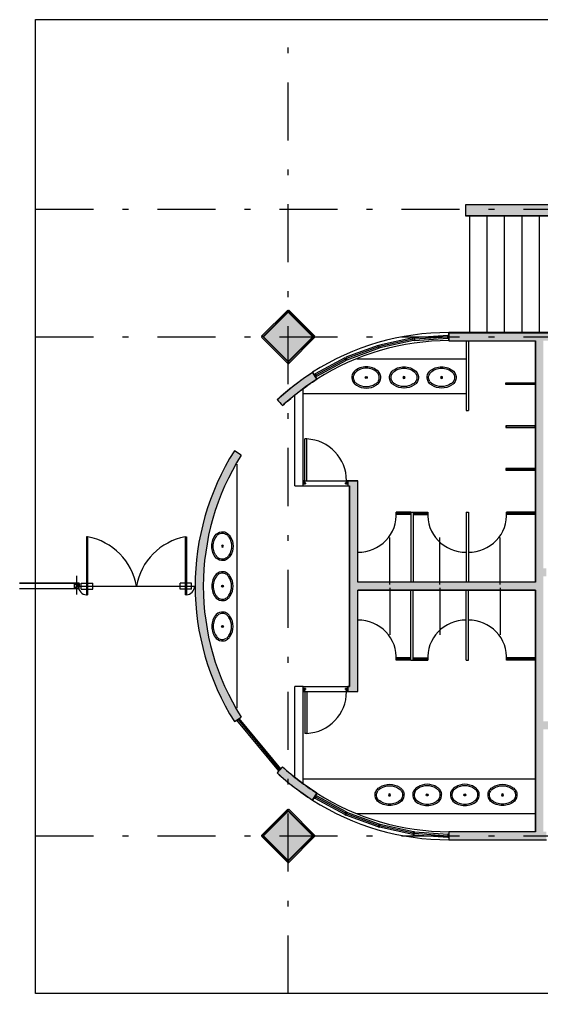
# Model space of a CAD drawing. Header units: millimetres. Extents: x 182 to 575, y -105 to 95.
# Drawn here: x 181.66 to 190.65, y -4.97 to 11.81 of the extents above; entities that cross this region are included whole.
import ezdxf

# ---------------------------------------------------------------- set-up
doc = ezdxf.new("R2010")
doc.units = ezdxf.units.MM
doc.header["$MEASUREMENT"] = 0
doc.linetypes.add('DASHDOT', pattern=[1, 0.5, -0.25, 0, -0.25])
for name, color, linetype in [('ALV_3', 3, 'Continuous'), ('base', 253, 'Continuous'), ('CX', 1, 'Continuous'), ('EIXOS', 31, 'DASHDOT'), ('JAN', 161, 'Continuous'), ('SAN', 1, 'Continuous'), ('SANFINAL', 7, 'Continuous'), ('XR_BL2_AND_MON-REV15$0$MARMORE', 7, 'Continuous')]:
    doc.layers.add(name, color=color, linetype=linetype)

# ---------------------------------------------------------------- blocks, each defined once
blk = doc.blocks.new('XR_BL2_AND_MON-REV15$0$P50X50')
at = {"layer": 'base'}
blk.add_hatch(color=256, dxfattribs=at).paths.add_polyline_path([(0, -0.424), (0.424, 0), (0, 0.424), (-0.424, 0)])
at = {"layer": 'base', "linetype": 'ByBlock'}
blk.add_lwpolyline([(0, -0.424), (0.424, 0), (0, 0.424), (-0.424, 0)], close=True, dxfattribs=at)
blk = doc.blocks.new('XR_BL2_AND_MON-REV15$0$PILAR 60X60_45')
at = {"layer": 'base'}
blk.add_blockref('XR_BL2_AND_MON-REV15$0$P50X50', (0, 0), dxfattribs=at)
blk = doc.blocks.new('XR_BL2_AND_MON-REV15$0$P_M')
at = {"layer": 'XR_BL2_AND_MON-REV15$0$MARMORE'}
for p, q in [((-0.007, 0.035), (-0.46, -0.417)), ((0.007, 0.021), (-0.445, -0.431)), ((0.007, 0.021), (-0.007, 0.035)), ((0, 0.028), (0.007, 0.035)), ((0.438, -0.424), (0, 0.014)), ((-0.453, -0.424), (-0.46, -0.417)), ((-0.453, -0.424), (-0.46, -0.431)), ((-0.46, -0.431), (-0.007, -0.884)), ((-0.453, -0.424), (-0.445, -0.431)), ((-0.438, -0.424), (0, -0.863)), ((-0.007, -0.87), (0.445, -0.417)), ((0.445, -0.417), (0.46, -0.431)), ((0.453, -0.424), (0.46, -0.417)), ((-0.007, -0.87), (0.007, -0.884)), ((0, -0.877), (-0.007, -0.884))]:
    blk.add_line(p, q, dxfattribs=at)
for points in [[(0.46, -0.417), (0.007, 0.035)], [(0.007, -0.884), (0.46, -0.431)]]:
    blk.add_lwpolyline(points, dxfattribs=at)
blk = doc.blocks.new('Cuba01_pl')
at = {"layer": 'SAN'}
for radius in [0.018, 0.013]:
    blk.add_circle((0, 0), radius, dxfattribs=at)
at = {"layer": 'SANFINAL'}
for centre, radius, start, end in [((-0.002, -0.124), 0.307, 89.5504, 122.7375), ((0.002, -0.124), 0.307, 57.2625, 90.4496), ((-0.097, 0.001), 0.152, 174.4524, 224.3819), ((-0.091, -0.004), 0.159, 144.5232, 173.1767), ((-0.091, -0.004), 0.134, 144.8047, 173.0573), ((-0.097, 0.001), 0.127, 174.578, 224.0021), ((-0.071, -0.03), 0.191, 120.725, 141.4841), ((-0.071, -0.03), 0.166, 120.5755, 141.2533), ((-0.002, -0.124), 0.282, 89.5504, 122.828), ((0.002, -0.124), 0.282, 57.172, 90.4496), ((0.071, -0.03), 0.166, 38.7467, 59.4245), ((0.071, -0.03), 0.191, 38.5159, 59.275), ((0.097, 0.001), 0.127, 315.9979, 5.422), ((0.091, -0.004), 0.134, 6.9427, 35.1953), ((0.097, 0.001), 0.152, 315.6181, 5.5476), ((0.091, -0.004), 0.159, 6.8233, 35.4768), ((-0.002, 0.123), 0.306, 228.3244, 270.4838), ((-0.002, 0.123), 0.281, 228.5041, 270.4838), ((0.002, 0.123), 0.281, 269.5162, 311.4959), ((0.002, 0.123), 0.306, 269.5162, 311.6756)]:
    blk.add_arc(centre, radius, start, end, dxfattribs=at)

msp = doc.modelspace()

# ---------------------------------------------------------------- hatches: boundary and pattern name
at = {"layer": 'base'}
for points in [[(192.471, 8.432), (192.471, 8.382), (192.611, 8.382), (192.611, 8.622), (189.341, 8.622), (189.341, 8.432)], [(187.486, 2.119), (187.486, 3.866), (187.316, 3.866), (187.316, 3.776), (187.346, 3.776), (187.346, 0.322), (187.316, 0.322), (187.316, 0.232), (187.486, 0.232), (187.486, 1.979), (190.545, 1.979), (190.545, -2.181), (189.058, -2.181), (189.058, -2.321), (190.735, -2.321), (190.735, -2.181), (190.685, -2.181), (190.685, -0.419), (192.446, -0.419), (192.446, -1.922), (192.541, -1.827), (192.636, -1.922), (192.636, 2.359), (191.535, 2.359), (191.535, 2.219), (192.446, 2.219), (192.446, -0.279), (190.685, -0.279), (190.685, 2.219), (190.735, 2.219), (190.735, 2.359), (190.685, 2.359), (190.685, 6.279), (192.187, 6.279), (192.117, 6.349), (192.187, 6.419), (189.058, 6.419), (189.058, 6.279), (190.545, 6.279), (190.545, 2.119)], [(186.193, 5.161), (186.098, 5.264), (186.356, 5.484), (186.547, 5.626), (186.709, 5.735), (186.785, 5.616), (186.587, 5.483), (186.397, 5.337), (186.216, 5.183)], [(185.363, -0.284), (185.481, -0.209, -0.289245), (185.481, 4.307), (185.363, 4.382, 0.289245)], [(186.709, -1.636), (186.785, -1.518), (186.545, -1.354), (186.349, -1.199), (186.193, -1.063), (186.098, -1.166), (186.274, -1.32), (186.393, -1.415), (186.545, -1.526)]]:
    msp.add_hatch(color=256, dxfattribs=at).paths.add_polyline_path(points)

# ---------------------------------------------------------------- linework, layer by layer
at = {"color": 0}
msp.add_line((186.609, 4.585, 195.166), (186.574, 4.585, 195.166), dxfattribs=at)
at = {"color": 1}
for p, q in [((182.684, 2.037, -22.877), (182.685, 2.037, -22.877)), ((182.684, 2.033, -22.877), (182.684, 2.034, -22.877)), ((182.685, 2.03, -22.877), (182.684, 2.03, -22.877)), ((182.685, 2.037, -22.877), (182.685, 2.03, -22.877)), ((182.687, 2.093, -22.877), (182.687, 2.099, -22.877))]:
    msp.add_line(p, q, dxfattribs=at)
at = {"layer": 'ALV_3'}
msp.add_line((186.785, -1.518, 195.166), (186.709, -1.636, 195.273), dxfattribs=at)
at = {"layer": 'base'}
for p, q in [((189.341, 8.622, 195.166), (189.341, 8.432, 195.166)), ((192.611, 8.622, 195.166), (189.341, 8.622, 195.166)), ((192.471, 8.432, 195.166), (189.341, 8.432, 195.166)), ((189.416, 6.417), (189.416, 8.432)), ((189.716, 6.417), (189.716, 8.432)), ((190.016, 6.417), (190.016, 8.432)), ((190.316, 6.422, 195.166), (190.316, 8.432, 195.166)), ((190.316, 6.417), (190.316, 8.432)), ((190.316, 6.422, 195.166), (190.316, 8.432, 195.166)), ((190.616, 6.422, 195.166), (190.616, 8.432, 195.166)), ((190.616, 6.417), (190.616, 8.432)), ((189.058, 6.419, 195.166), (192.187, 6.419, 195.166)), ((189.058, 6.279, 292.749), (189.058, 6.419, 292.749)), ((189.058, 6.417, 195.166), (192.187, 6.417, 195.166)), ((188.435, 6.329, 195.201), (187.859, 6.204, 195.219)), ((188.44, 6.305, 195.201), (187.864, 6.18, 195.219)), ((188.445, 6.28, 195.201), (187.87, 6.155, 195.219)), ((188.458, 6.333, 195.201), (189.036, 6.373, 191.941)), ((188.46, 6.308, 195.201), (189.038, 6.348, 191.941)), ((188.462, 6.283, 195.201), (189.04, 6.324, 191.941)), ((189.058, 6.279, 195.166), (190.545, 6.279, 195.166)), ((189.058, 6.277, 195.166), (190.545, 6.277, 195.166)), ((189.351, 6.274, 23.736), (189.351, 5.074, 23.736)), ((189.391, 6.274, 23.736), (189.391, 5.074, 23.736)), ((190.545, 2.117, 195.166), (190.545, 6.277, 195.166)), ((187.836, 6.198, 195.219), (187.284, 5.993, 195.219)), ((187.845, 6.174, 195.219), (187.292, 5.97, 195.219)), ((187.854, 6.151, 195.219), (187.301, 5.946, 195.219)), ((187.262, 5.983, 195.219), (186.752, 5.708, 195.219)), ((187.274, 5.961, 195.219), (186.764, 5.686, 195.219)), ((187.286, 5.939, 195.219), (186.776, 5.664, 195.219)), ((187.474, 5.966, 197.502), (189.351, 5.966, 197.502)), ((186.785, 5.616, 195.166), (186.709, 5.735, 195.273)), ((186.546, 3.776, 195.166), (186.546, 5.452, 195.166)), ((186.406, 3.776, 195.166), (186.406, 5.344, 195.166)), ((186.546, 5.366, 197.502), (189.351, 5.366, 197.502)), ((189.351, 5.074, 23.736), (189.391, 5.074, 23.736)), ((186.574, 3.866, 195.166), (186.574, 4.585, 195.166)), ((186.609, 3.866, 195.166), (186.609, 4.585, 195.166)), ((185.481, 4.307, 195.166), (185.363, 4.382, 195.166)), ((185.408, 4.151), (185.408, -0.055)), ((186.546, 3.866, 195.166), (187.316, 3.866, 195.166)), ((186.574, 3.866, 195.166), (186.609, 3.866, 195.166)), ((187.316, 3.866, 195.166), (187.486, 3.866, 195.166)), ((187.316, 3.866, 195.166), (187.316, 3.776, 195.166)), ((187.486, 2.119, 195.166), (187.486, 3.866, 195.166)), ((186.406, 3.776, 195.166), (186.546, 3.776, 195.166)), ((186.546, 3.776, 195.166), (187.316, 3.776, 195.166)), ((187.316, 3.776, 195.166), (187.346, 3.776, 195.166)), ((187.346, 0.322, 195.166), (187.346, 3.776, 195.166)), ((188.401, 3.324, 23.736), (188.15, 3.324, 17.11)), ((188.401, 3.304, 23.736), (188.151, 3.304, 17.135)), ((188.401, 3.284, 23.736), (188.151, 3.284, 17.143)), ((188.401, 3.324, 23.736), (188.401, 2.124, 23.736)), ((188.401, 3.324, 23.736), (188.441, 3.324, 23.736)), ((188.441, 3.324, 23.736), (188.692, 3.324, 17.11)), ((188.441, 3.324, 23.736), (188.441, 2.124, 23.736)), ((188.441, 3.304, 23.736), (188.691, 3.304, 17.135)), ((188.441, 3.284, 23.736), (188.691, 3.284, 17.143)), ((189.351, 3.324, 23.736), (189.351, 2.124, 23.736)), ((189.351, 3.324, 23.736), (189.391, 3.324, 23.736)), ((189.391, 3.324, 23.736), (189.391, 2.124, 23.736)), ((190.54, 3.324, -67.537), (190.05, 3.324, -80.473)), ((190.54, 3.304, -67.537), (190.051, 3.304, -80.448)), ((190.54, 3.284, -67.537), (190.051, 3.284, -80.44)), ((182.817, 2.899, 172.289), (182.817, 1.899, 172.289)), ((182.837, 2.899, 172.289), (182.817, 2.899, 172.289)), ((182.837, 2.899, 172.289), (182.837, 1.899, 172.289)), ((184.517, 2.899, 172.289), (184.517, 1.899, 172.289)), ((184.517, 2.899, 172.289), (184.537, 2.899, 172.289)), ((184.537, 2.899, 172.289), (184.537, 1.899, 172.289)), ((182.649, 1.906, -22.877), (182.649, 2.227, -22.877)), ((181.664, 2.109, -112.899), (182.689, 2.109, 195.164)), ((181.664, 2.099, -112.899), (182.689, 2.099, 195.164)), ((182.61, 2.099, -22.877), (182.629, 2.099, -22.877)), ((182.61, 2.093, -22.877), (182.61, 2.099, -22.877)), ((182.611, 2.077, -22.877), (182.611, 2.07, -22.877)), ((182.612, 2.077, -22.877), (182.611, 2.077, -22.877)), ((182.611, 2.07, -22.877), (182.612, 2.07, -22.877)), ((182.611, 2.037, -22.877), (182.611, 2.03, -22.877)), ((182.612, 2.037, -22.877), (182.611, 2.037, -22.877)), ((182.611, 2.03, -22.877), (182.612, 2.03, -22.877)), ((182.612, 2.074, -22.877), (182.613, 2.074, -22.877)), ((182.612, 2.073, -22.877), (182.612, 2.074, -22.877)), ((182.613, 2.073, -22.877), (182.612, 2.073, -22.877)), ((182.612, 2.034, -22.877), (182.613, 2.034, -22.877)), ((182.612, 2.033, -22.877), (182.612, 2.034, -22.877)), ((182.613, 2.033, -22.877), (182.612, 2.033, -22.877)), ((182.613, 2.074, -22.877), (182.613, 2.076, -22.877)), ((182.613, 2.071, -22.877), (182.613, 2.073, -22.877)), ((182.613, 2.034, -22.877), (182.613, 2.036, -22.877)), ((182.613, 2.031, -22.877), (182.613, 2.033, -22.877)), ((182.623, 2.099, -22.877), (182.629, 2.099, -22.877)), ((182.629, 2.093, -22.877), (182.623, 2.093, -22.877)), ((182.629, 2.093, -22.877), (182.623, 2.093, -22.877)), ((182.625, 2.093, -22.877), (182.631, 2.093, -22.877)), ((182.629, 2.093, -22.877), (182.629, 2.099, -22.877)), ((182.637, 2.089, -22.877), (182.635, 2.089, -22.877)), ((182.637, 2.089, -22.877), (182.635, 2.089, -22.877)), ((182.635, 2.086, -22.877), (182.639, 2.086, -22.877)), ((182.635, 2.021, -22.877), (182.639, 2.02, -22.877)), ((182.637, 2.018, -22.877), (182.635, 2.018, -22.877)), ((182.637, 2.018, -22.877), (182.635, 2.018, -22.877)), ((182.638, 2.089, -22.877), (182.636, 2.091, -22.877)), ((182.637, 2.09, -22.877), (182.636, 2.091, -22.877)), ((182.636, 2.09, -22.877), (182.637, 2.091, -22.877)), ((182.636, 2.09, -22.877), (182.637, 2.091, -22.877)), ((182.636, 2.09, -22.877), (182.637, 2.091, -22.877)), ((182.636, 2.091, -22.877), (182.636, 2.091, -22.877)), ((182.638, 2.089, -22.877), (182.636, 2.091, -22.877)), ((182.637, 2.09, -22.877), (182.636, 2.091, -22.877)), ((182.636, 2.09, -22.877), (182.637, 2.091, -22.877)), ((182.636, 2.09, -22.877), (182.637, 2.091, -22.877)), ((182.636, 2.09, -22.877), (182.637, 2.091, -22.877)), ((182.636, 2.091, -22.877), (182.636, 2.091, -22.877)), ((182.637, 2.09, -22.877), (182.636, 2.09, -22.877)), ((182.636, 2.09, -22.877), (182.636, 2.09, -22.877)), ((182.637, 2.09, -22.877), (182.636, 2.09, -22.877)), ((182.636, 2.09, -22.877), (182.636, 2.09, -22.877)), ((182.638, 2.018, -22.877), (182.636, 2.015, -22.877)), ((182.638, 2.018, -22.877), (182.636, 2.015, -22.877)), ((182.637, 2.017, -22.877), (182.636, 2.016, -22.877)), ((182.637, 2.017, -22.877), (182.636, 2.016, -22.877)), ((182.636, 2.017, -22.877), (182.636, 2.016, -22.877)), ((182.636, 2.017, -22.877), (182.637, 2.015, -22.877)), ((182.637, 2.017, -22.877), (182.636, 2.016, -22.877)), ((182.637, 2.017, -22.877), (182.636, 2.016, -22.877)), ((182.636, 2.017, -22.877), (182.636, 2.016, -22.877)), ((182.636, 2.017, -22.877), (182.637, 2.015, -22.877)), ((182.636, 2.016, -22.877), (182.637, 2.015, -22.877)), ((182.636, 2.016, -22.877), (182.637, 2.015, -22.877)), ((182.636, 2.016, -22.877), (182.636, 2.015, -22.877)), ((182.636, 2.016, -22.877), (182.637, 2.015, -22.877)), ((182.636, 2.016, -22.877), (182.637, 2.015, -22.877)), ((182.636, 2.016, -22.877), (182.636, 2.015, -22.877)), ((182.639, 2.089, -22.877), (182.637, 2.091, -22.877)), ((182.639, 2.089, -22.877), (182.637, 2.091, -22.877)), ((182.637, 2.089, -22.877), (182.64, 2.091, -22.877)), ((182.637, 2.089, -22.877), (182.639, 2.091, -22.877)), ((182.637, 2.089, -22.877), (182.639, 2.091, -22.877)), ((182.637, 2.09, -22.877), (182.638, 2.091, -22.877)), ((182.637, 2.09, -22.877), (182.638, 2.091, -22.877)), ((182.639, 2.089, -22.877), (182.637, 2.091, -22.877)), ((182.639, 2.089, -22.877), (182.637, 2.091, -22.877)), ((182.637, 2.089, -22.877), (182.64, 2.091, -22.877)), ((182.637, 2.089, -22.877), (182.639, 2.091, -22.877)), ((182.637, 2.089, -22.877), (182.639, 2.091, -22.877)), ((182.637, 2.09, -22.877), (182.638, 2.091, -22.877)), ((182.637, 2.09, -22.877), (182.638, 2.091, -22.877)), ((182.637, 2.089, -22.877), (182.637, 2.09, -22.877)), ((182.637, 2.089, -22.877), (182.637, 2.09, -22.877)), ((182.64, 2.089, -22.877), (182.637, 2.089, -22.877)), ((182.64, 2.089, -22.877), (182.637, 2.089, -22.877)), ((182.638, 2.089, -22.877), (182.637, 2.089, -22.877)), ((182.638, 2.089, -22.877), (182.637, 2.089, -22.877)), ((182.638, 2.089, -22.877), (182.637, 2.089, -22.877)), ((182.638, 2.089, -22.877), (182.637, 2.089, -22.877)), ((182.64, 2.018, -22.877), (182.637, 2.018, -22.877)), ((182.637, 2.018, -22.877), (182.637, 2.017, -22.877)), ((182.64, 2.018, -22.877), (182.637, 2.018, -22.877)), ((182.637, 2.018, -22.877), (182.637, 2.017, -22.877)), ((182.639, 2.018, -22.877), (182.637, 2.015, -22.877)), ((182.639, 2.018, -22.877), (182.637, 2.015, -22.877)), ((182.638, 2.018, -22.877), (182.637, 2.017, -22.877)), ((182.638, 2.018, -22.877), (182.637, 2.017, -22.877)), ((182.637, 2.018, -22.877), (182.64, 2.015, -22.877)), ((182.639, 2.018, -22.877), (182.637, 2.015, -22.877)), ((182.639, 2.018, -22.877), (182.637, 2.015, -22.877)), ((182.638, 2.018, -22.877), (182.637, 2.017, -22.877)), ((182.638, 2.018, -22.877), (182.637, 2.017, -22.877)), ((182.637, 2.018, -22.877), (182.64, 2.015, -22.877)), ((182.637, 2.017, -22.877), (182.639, 2.015, -22.877)), ((182.637, 2.017, -22.877), (182.639, 2.015, -22.877)), ((182.637, 2.017, -22.877), (182.638, 2.015, -22.877)), ((182.637, 2.017, -22.877), (182.638, 2.015, -22.877)), ((182.637, 2.017, -22.877), (182.639, 2.015, -22.877)), ((182.637, 2.017, -22.877), (182.639, 2.015, -22.877)), ((182.637, 2.017, -22.877), (182.638, 2.015, -22.877)), ((182.637, 2.017, -22.877), (182.638, 2.015, -22.877)), ((182.64, 2.089, -22.877), (182.638, 2.091, -22.877)), ((182.64, 2.089, -22.877), (182.638, 2.091, -22.877)), ((182.64, 2.089, -22.877), (182.638, 2.091, -22.877)), ((182.638, 2.089, -22.877), (182.64, 2.091, -22.877)), ((182.638, 2.089, -22.877), (182.64, 2.091, -22.877)), ((182.64, 2.089, -22.877), (182.638, 2.091, -22.877)), ((182.64, 2.089, -22.877), (182.638, 2.091, -22.877)), ((182.64, 2.089, -22.877), (182.638, 2.091, -22.877)), ((182.638, 2.089, -22.877), (182.64, 2.091, -22.877)), ((182.638, 2.089, -22.877), (182.64, 2.091, -22.877)), ((182.64, 2.018, -22.877), (182.638, 2.015, -22.877)), ((182.64, 2.018, -22.877), (182.638, 2.015, -22.877)), ((182.638, 2.018, -22.877), (182.64, 2.015, -22.877)), ((182.638, 2.018, -22.877), (182.64, 2.015, -22.877)), ((182.64, 2.018, -22.877), (182.638, 2.015, -22.877)), ((182.64, 2.018, -22.877), (182.638, 2.015, -22.877)), ((182.638, 2.018, -22.877), (182.64, 2.015, -22.877)), ((182.638, 2.018, -22.877), (182.64, 2.015, -22.877)), ((182.64, 2.017, -22.877), (182.638, 2.015, -22.877)), ((182.64, 2.017, -22.877), (182.638, 2.015, -22.877)), ((182.641, 2.09, -22.877), (182.639, 2.091, -22.877)), ((182.64, 2.09, -22.877), (182.639, 2.091, -22.877)), ((182.639, 2.089, -22.877), (182.641, 2.091, -22.877)), ((182.639, 2.089, -22.877), (182.641, 2.091, -22.877)), ((182.641, 2.09, -22.877), (182.639, 2.091, -22.877)), ((182.64, 2.09, -22.877), (182.639, 2.091, -22.877)), ((182.639, 2.089, -22.877), (182.641, 2.091, -22.877)), ((182.639, 2.089, -22.877), (182.641, 2.091, -22.877)), ((182.639, 2.086, -22.877), (182.643, 2.086, -22.877)), ((182.639, 2.02, -22.877), (182.643, 2.02, -22.877)), ((182.639, 2.018, -22.877), (182.641, 2.015, -22.877)), ((182.639, 2.018, -22.877), (182.641, 2.015, -22.877)), ((182.639, 2.018, -22.877), (182.641, 2.015, -22.877)), ((182.639, 2.018, -22.877), (182.641, 2.015, -22.877)), ((182.641, 2.017, -22.877), (182.639, 2.015, -22.877)), ((182.64, 2.017, -22.877), (182.639, 2.015, -22.877)), ((182.641, 2.017, -22.877), (182.639, 2.015, -22.877)), ((182.64, 2.017, -22.877), (182.639, 2.015, -22.877)), ((182.64, 2.099, -22.877), (182.64, 2.109, -22.877)), ((182.64, 2.104, -22.877), (182.64, 2.108, -22.877)), ((182.644, 2.093, -22.877), (182.64, 2.108, -22.877)), ((182.641, 2.09, -22.877), (182.64, 2.091, -22.877)), ((182.641, 2.09, -22.877), (182.64, 2.091, -22.877)), ((182.641, 2.09, -22.877), (182.64, 2.091, -22.877)), ((182.641, 2.09, -22.877), (182.64, 2.091, -22.877)), ((182.64, 2.09, -22.877), (182.64, 2.089, -22.877)), ((182.64, 2.09, -22.877), (182.64, 2.089, -22.877)), ((182.64, 2.09, -22.877), (182.641, 2.09, -22.877)), ((182.64, 2.09, -22.877), (182.641, 2.09, -22.877)), ((182.64, 2.089, -22.877), (182.64, 2.089, -22.877)), ((182.64, 2.089, -22.877), (182.64, 2.089, -22.877)), ((182.642, 2.089, -22.877), (182.64, 2.089, -22.877)), ((182.64, 2.089, -22.877), (182.64, 2.089, -22.877)), ((182.64, 2.089, -22.877), (182.64, 2.089, -22.877)), ((182.642, 2.089, -22.877), (182.64, 2.089, -22.877)), ((182.64, 2.017, -22.877), (182.64, 2.018, -22.877)), ((182.64, 2.017, -22.877), (182.64, 2.018, -22.877)), ((182.64, 2.018, -22.877), (182.64, 2.017, -22.877)), ((182.64, 2.018, -22.877), (182.64, 2.017, -22.877)), ((182.642, 2.018, -22.877), (182.64, 2.018, -22.877)), ((182.64, 2.018, -22.877), (182.64, 2.017, -22.877)), ((182.64, 2.018, -22.877), (182.64, 2.017, -22.877)), ((182.642, 2.018, -22.877), (182.64, 2.018, -22.877)), ((182.641, 2.017, -22.877), (182.64, 2.015, -22.877)), ((182.641, 2.017, -22.877), (182.64, 2.015, -22.877)), ((182.64, 2.017, -22.877), (182.641, 2.016, -22.877)), ((182.641, 2.017, -22.877), (182.64, 2.015, -22.877)), ((182.641, 2.017, -22.877), (182.64, 2.015, -22.877)), ((182.64, 2.017, -22.877), (182.641, 2.016, -22.877)), ((182.641, 2.091, -22.877), (182.641, 2.091, -22.877)), ((182.641, 2.09, -22.877), (182.641, 2.091, -22.877)), ((182.641, 2.091, -22.877), (182.641, 2.091, -22.877)), ((182.641, 2.09, -22.877), (182.641, 2.091, -22.877)), ((182.641, 2.09, -22.877), (182.641, 2.09, -22.877)), ((182.641, 2.09, -22.877), (182.641, 2.09, -22.877)), ((182.641, 2.017, -22.877), (182.641, 2.016, -22.877)), ((182.641, 2.017, -22.877), (182.641, 2.016, -22.877)), ((182.641, 2.016, -22.877), (182.641, 2.015, -22.877)), ((182.641, 2.016, -22.877), (182.641, 2.015, -22.877)), ((182.641, 2.016, -22.877), (182.641, 2.015, -22.877)), ((182.641, 2.016, -22.877), (182.641, 2.015, -22.877)), ((182.654, 2.093, -22.877), (182.644, 2.093, -22.877)), ((182.653, 2.087, -22.877), (182.653, 2.088, -22.877)), ((182.653, 2.088, -22.877), (182.653, 2.088, -22.877)), ((182.653, 2.087, -22.877), (182.653, 2.087, -22.877)), ((182.653, 2.086, -22.877), (182.653, 2.086, -22.877)), ((182.653, 2.086, -22.877), (182.653, 2.086, -22.877)), ((182.653, 2.086, -22.877), (182.653, 2.086, -22.877)), ((182.654, 2.093, -22.877), (182.657, 2.108, -22.877)), ((182.654, 2.088, -22.877), (182.654, 2.088, -22.877)), ((182.654, 2.088, -22.877), (182.656, 2.088, -22.877)), ((182.654, 2.086, -22.877), (182.661, 2.087, -22.877)), ((182.661, 2.087, -22.877), (182.654, 2.087, -22.877)), ((182.654, 2.087, -22.877), (182.654, 2.087, -22.877)), ((182.654, 2.086, -22.877), (182.654, 2.086, -22.877)), ((182.662, 2.085, -22.877), (182.653, 2.085, -22.877)), ((182.653, 2.085, -22.877), (182.653, 2.085, -22.877)), ((182.656, 2.09, -22.877), (182.656, 2.091, -22.877)), ((182.656, 2.091, -22.877), (182.656, 2.091, -22.877)), ((182.656, 2.091, -22.877), (182.656, 2.091, -22.877)), ((182.656, 2.091, -22.877), (182.659, 2.091, -22.877)), ((182.656, 2.089, -22.877), (182.656, 2.09, -22.877)), ((182.656, 2.09, -22.877), (182.656, 2.09, -22.877)), ((182.656, 2.09, -22.877), (182.656, 2.09, -22.877)), ((182.656, 2.09, -22.877), (182.656, 2.09, -22.877)), ((182.656, 2.09, -22.877), (182.656, 2.09, -22.877)), ((182.656, 2.073, -22.877), (182.671, 2.073, -22.877)), ((182.657, 2.099, -22.877), (182.657, 2.109, -22.877)), ((182.657, 2.104, -22.877), (182.657, 2.108, -22.877)), ((182.657, 2.073, -22.877), (182.657, 2.075, -22.877)), ((182.657, 2.075, -22.877), (182.657, 2.075, -22.877)), ((182.657, 2.073, -22.877), (182.657, 2.073, -22.877)), ((182.657, 2.071, -22.877), (182.657, 2.073, -22.877)), ((182.657, 2.073, -22.877), (182.658, 2.073, -22.877)), ((182.657, 2.071, -22.877), (182.657, 2.071, -22.877)), ((182.657, 2.049, 172.289), (184.688, 2.049, 195.166)), ((182.658, 2.076, -22.877), (182.658, 2.076, -22.877)), ((182.658, 2.076, -22.877), (182.659, 2.076, -22.877)), ((182.658, 2.073, -22.877), (182.658, 2.073, -22.877)), ((182.659, 2.07, -22.877), (182.658, 2.07, -22.877)), ((182.658, 2.07, -22.877), (182.658, 2.07, -22.877)), ((182.659, 2.091, -22.877), (182.659, 2.091, -22.877)), ((182.659, 2.091, -22.877), (182.659, 2.091, -22.877)), ((182.659, 2.091, -22.877), (182.66, 2.09, -22.877)), ((182.66, 2.09, -22.877), (182.659, 2.09, -22.877)), ((182.659, 2.09, -22.877), (182.659, 2.09, -22.877)), ((182.659, 2.09, -22.877), (182.659, 2.089, -22.877)), ((182.659, 2.076, -22.877), (182.659, 2.07, -22.877)), ((182.659, 2.074, -22.877), (182.66, 2.075, -22.877)), ((182.659, 2.074, -22.877), (182.659, 2.074, -22.877)), ((182.659, 2.074, -22.877), (182.659, 2.071, -22.877)), ((182.659, 2.072, -22.877), (182.659, 2.072, -22.877)), ((182.659, 2.071, -22.877), (182.66, 2.072, -22.877)), ((182.66, 2.09, -22.877), (182.66, 2.09, -22.877)), ((182.66, 2.09, -22.877), (182.66, 2.09, -22.877)), ((182.66, 2.088, -22.877), (182.662, 2.088, -22.877)), ((182.66, 2.075, -22.877), (182.66, 2.072, -22.877)), ((182.66, 2.074, -22.877), (182.661, 2.075, -22.877)), ((182.66, 2.074, -22.877), (182.66, 2.071, -22.877)), ((182.66, 2.074, -22.877), (182.66, 2.074, -22.877)), ((182.66, 2.071, -22.877), (182.661, 2.072, -22.877)), ((182.66, 2.072, -22.877), (182.66, 2.072, -22.877)), ((182.661, 2.087, -22.877), (182.661, 2.087, -22.877)), ((182.661, 2.087, -22.877), (182.661, 2.087, -22.877)), ((182.661, 2.087, -22.877), (182.661, 2.087, -22.877)), ((182.661, 2.087, -22.877), (182.661, 2.087, -22.877)), ((182.661, 2.087, -22.877), (182.661, 2.087, -22.877)), ((182.661, 2.075, -22.877), (182.661, 2.072, -22.877)), ((182.661, 2.074, -22.877), (182.662, 2.075, -22.877)), ((182.661, 2.074, -22.877), (182.662, 2.071, -22.877)), ((182.661, 2.074, -22.877), (182.661, 2.074, -22.877)), ((182.661, 2.072, -22.877), (182.661, 2.072, -22.877)), ((182.662, 2.088, -22.877), (182.662, 2.088, -22.877)), ((182.662, 2.088, -22.877), (182.662, 2.088, -22.877)), ((182.662, 2.088, -22.877), (182.662, 2.086, -22.877)), ((182.662, 2.086, -22.877), (182.662, 2.086, -22.877)), ((182.662, 2.085, -22.877), (182.662, 2.085, -22.877)), ((182.662, 2.075, -22.877), (182.662, 2.072, -22.877)), ((182.662, 2.074, -22.877), (182.663, 2.075, -22.877)), ((182.662, 2.074, -22.877), (182.663, 2.071, -22.877)), ((182.662, 2.074, -22.877), (182.662, 2.074, -22.877)), ((182.662, 2.071, -22.877), (182.662, 2.072, -22.877)), ((182.662, 2.072, -22.877), (182.663, 2.072, -22.877)), ((182.663, 2.074, -22.877), (182.664, 2.075, -22.877)), ((182.663, 2.075, -22.877), (182.663, 2.072, -22.877)), ((182.663, 2.074, -22.877), (182.663, 2.074, -22.877)), ((182.663, 2.074, -22.877), (182.663, 2.074, -22.877)), ((182.663, 2.074, -22.877), (182.664, 2.071, -22.877)), ((182.663, 2.072, -22.877), (182.663, 2.072, -22.877)), ((182.663, 2.072, -22.877), (182.664, 2.072, -22.877)), ((182.663, 2.071, -22.877), (182.663, 2.072, -22.877)), ((182.664, 2.075, -22.877), (182.664, 2.072, -22.877)), ((182.664, 2.074, -22.877), (182.665, 2.074, -22.877)), ((182.664, 2.071, -22.877), (182.664, 2.072, -22.877)), ((182.664, 2.072, -22.877), (182.665, 2.072, -22.877)), ((182.665, 2.074, -22.877), (182.665, 2.075, -22.877)), ((182.665, 2.075, -22.877), (182.665, 2.072, -22.877)), ((182.665, 2.074, -22.877), (182.666, 2.074, -22.877)), ((182.665, 2.074, -22.877), (182.665, 2.071, -22.877)), ((182.665, 2.071, -22.877), (182.665, 2.072, -22.877)), ((182.665, 2.072, -22.877), (182.666, 2.072, -22.877)), ((182.666, 2.074, -22.877), (182.666, 2.075, -22.877)), ((182.666, 2.075, -22.877), (182.666, 2.072, -22.877)), ((182.666, 2.074, -22.877), (182.667, 2.074, -22.877)), ((182.666, 2.074, -22.877), (182.666, 2.071, -22.877)), ((182.666, 2.071, -22.877), (182.666, 2.072, -22.877)), ((182.666, 2.072, -22.877), (182.667, 2.072, -22.877)), ((182.667, 2.074, -22.877), (182.667, 2.075, -22.877)), ((182.667, 2.075, -22.877), (182.668, 2.072, -22.877)), ((182.667, 2.074, -22.877), (182.668, 2.074, -22.877)), ((182.667, 2.074, -22.877), (182.667, 2.071, -22.877)), ((182.667, 2.071, -22.877), (182.668, 2.072, -22.877)), ((182.675, 2.099, -22.877), (182.668, 2.099, -22.877)), ((182.668, 2.093, -22.877), (182.668, 2.099, -22.877)), ((182.687, 2.099, -22.877), (182.668, 2.099, -22.877)), ((182.668, 2.074, -22.877), (182.668, 2.072, -22.877)), ((182.668, 2.072, -22.877), (182.668, 2.072, -22.877)), ((182.67, 2.093, -22.877), (182.676, 2.093, -22.877)), ((182.67, 2.093, -22.877), (182.689, 2.093, -22.877)), ((182.683, 2.034, -22.877), (182.683, 2.036, -22.877)), ((182.684, 2.034, -22.877), (182.683, 2.034, -22.877)), ((182.683, 2.033, -22.877), (182.684, 2.033, -22.877)), ((182.683, 2.031, -22.877), (182.683, 2.033, -22.877)), ((182.727, 1.999, 172.289), (182.727, 2.099, 172.289)), ((182.727, 2.099, 172.289), (182.927, 2.099, 172.289)), ((182.927, 1.999, 172.289), (182.927, 2.099, 172.289)), ((184.627, 2.099, 172.289), (184.427, 2.099, 172.289)), ((184.427, 1.999, 172.289), (184.427, 2.099, 172.289)), ((184.627, 1.999, 172.289), (184.627, 2.099, 172.289)), ((190.545, 2.119, 195.166), (187.486, 2.119, 195.166)), ((181.664, 2.009), (182.689, 2.009, 195.166)), ((182.727, 1.999, 172.289), (182.927, 1.999, 172.289)), ((182.817, 1.899, 172.289), (182.837, 1.899, 172.289)), ((184.627, 1.999, 172.289), (184.427, 1.999, 172.289)), ((184.537, 1.899, 172.289), (184.517, 1.899, 172.289)), ((190.545, 1.979, 195.166), (187.486, 1.979, 195.166)), ((187.486, 0.232, 195.166), (187.486, 1.979, 195.166)), ((188.401, 0.774, 23.736), (188.401, 1.974, 23.736)), ((188.441, 0.774, 23.736), (188.441, 1.974, 23.736)), ((189.351, 0.774, 23.736), (189.351, 1.974, 23.736)), ((189.391, 0.774, 23.736), (189.391, 1.974, 23.736)), ((190.545, -2.183, 195.166), (190.545, 1.977, 195.166)), ((188.401, 0.774, 23.736), (188.15, 0.774, 17.11)), ((188.401, 0.814, 23.736), (188.151, 0.814, 17.143)), ((188.401, 0.794, 23.736), (188.151, 0.794, 17.135)), ((188.401, 0.774, 23.736), (188.441, 0.774, 23.736)), ((188.441, 0.814, 23.736), (188.691, 0.814, 17.143)), ((188.441, 0.794, 23.736), (188.691, 0.794, 17.135)), ((188.441, 0.774, 23.736), (188.692, 0.774, 17.11)), ((189.351, 0.774, 23.736), (189.391, 0.774, 23.736)), ((190.54, 0.774, -67.537), (190.05, 0.774, -80.473)), ((190.54, 0.814, -67.537), (190.051, 0.814, -80.44)), ((190.54, 0.794, -67.537), (190.051, 0.794, -80.448)), ((186.546, 0.322, 195.166), (186.406, 0.322, 195.166)), ((186.406, -1.246, -230.081), (186.406, 0.322, 195.166)), ((186.546, -1.354, -230.081), (186.546, 0.322, 195.166)), ((186.546, 0.322, 195.166), (187.316, 0.322, 195.166)), ((186.546, 0.232, 195.166), (187.316, 0.232, 195.166)), ((186.574, 0.232, 195.166), (186.574, -0.487, 195.166)), ((186.574, 0.232, 195.166), (186.609, 0.232, 195.166)), ((186.609, 0.232, 195.166), (186.609, -0.487, 195.166)), ((187.316, 0.232, 195.166), (187.316, 0.322, 195.166)), ((187.316, 0.322, 195.166), (187.346, 0.322, 195.166)), ((187.316, 0.232, 195.166), (187.486, 0.232, 195.166)), ((185.363, -0.284, 195.166), (185.481, -0.209, 195.166)), ((186.128, -1.133, 195.166), (185.405, -0.257, 195.166)), ((186.145, -1.114, 195.166), (185.426, -0.244, 195.166)), ((186.162, -1.096, 195.166), (185.447, -0.23, 195.166)), ((186.609, -0.487, 195.166), (186.574, -0.487, 195.166)), ((186.546, -1.268, 197.502), (190.54, -1.268, 197.502)), ((186.59, -1.268, 197.502), (189.351, -1.268, 197.502)), ((187.262, -1.885, 195.219), (186.752, -1.61, 195.219)), ((187.274, -1.863, 195.219), (186.764, -1.588, 195.219)), ((187.286, -1.841, 195.219), (186.776, -1.566, 195.219)), ((187.836, -2.099, 195.219), (187.284, -1.895, 195.219)), ((187.845, -2.076, 195.219), (187.292, -1.871, 195.219)), ((187.854, -2.052, 195.219), (187.301, -1.848, 195.219)), ((187.474, -1.868, 197.502), (189.351, -1.868, 197.502)), ((188.435, -2.231, 195.201), (187.859, -2.106, 195.219)), ((188.44, -2.207, 195.201), (187.864, -2.081, 195.219)), ((188.445, -2.182, 195.201), (187.87, -2.057, 195.219)), ((190.545, -2.181, 195.166), (189.058, -2.181, 195.166)), ((189.058, -2.181, 292.749), (189.058, -2.321, 292.749)), ((188.458, -2.234, 195.201), (189.036, -2.275, 191.941)), ((188.46, -2.209, 195.201), (189.038, -2.25, 191.941)), ((188.462, -2.184, 195.201), (189.04, -2.225, 191.941)), ((189.058, -2.321, 195.166), (190.735, -2.321, 195.166))]:
    msp.add_line(p, q, dxfattribs=at)
at = {"layer": 'base', "color": 0}
msp.add_line((187.474, -1.868, 197.502), (190.54, -1.868, 197.502), dxfattribs=at)
at = {"layer": 'base'}
msp.add_lwpolyline([(228.455, -4.97), (181.939, -4.97), (181.939, 11.813), (228.455, 11.813)], close=True, dxfattribs=at)
for points, elevation in [([(192.471, 8.432), (192.471, 8.382), (192.611, 8.382), (192.611, 8.622), (189.341, 8.622), (189.341, 8.432)], 195.166), ([(188.463, 6.283), (188.444, 6.28), (188.437, 6.33), (188.457, 6.332)], 195.201), ([(189.058, 6.324), (189.038, 6.324), (189.038, 6.374), (189.058, 6.374)], 0.001), ([(189.058, 6.324), (189.038, 6.324), (189.038, 6.374), (189.058, 6.374)], 0.001), ([(187.871, 6.155), (187.852, 6.15), (187.838, 6.198), (187.858, 6.204)], 195.219), ([(187.302, 5.947), (187.284, 5.939), (187.264, 5.984), (187.282, 5.992)], 195.219), ([(186.193, 5.161), (186.098, 5.264), (186.356, 5.484), (186.547, 5.626), (186.709, 5.735), (186.785, 5.616), (186.587, 5.483), (186.397, 5.337), (186.216, 5.183)], 195.166), ([(186.777, 5.665), (186.76, 5.654), (186.734, 5.697), (186.751, 5.707)], 195.219), ([(186.777, 5.665), (186.76, 5.654), (186.734, 5.697), (186.751, 5.707)], 195.219), ([(190.035, 5.552), (190.545, 5.552), (190.545, 5.522), (190.035, 5.522)], 195.166), ([(190.04, 5.547), (190.54, 5.547), (190.54, 5.527), (190.04, 5.527)], 195.166), ([(190.035, 4.784), (190.545, 4.784), (190.545, 4.814), (190.035, 4.814)], 63.815), ([(190.04, 4.789), (190.54, 4.789), (190.54, 4.809), (190.04, 4.809)], 63.815), ([(190.035, 4.047), (190.545, 4.047), (190.545, 4.077), (190.035, 4.077)], 195.166), ([(190.04, 4.052), (190.54, 4.052), (190.54, 4.072), (190.04, 4.072)], 195.166), ([(186.709, -1.636), (186.785, -1.518), (186.545, -1.354), (186.349, -1.199), (186.193, -1.063), (186.098, -1.166), (186.274, -1.32), (186.393, -1.415), (186.545, -1.526)], 195.273), ([(187.302, -1.848), (187.284, -1.84), (187.264, -1.886), (187.282, -1.894)], 195.219), ([(187.871, -2.057), (187.852, -2.052), (187.838, -2.1), (187.858, -2.105)], 195.219), ([(188.463, -2.185), (188.444, -2.182), (188.437, -2.231), (188.457, -2.234)], 195.201), ([(189.058, -2.226), (189.038, -2.226), (189.038, -2.276), (189.058, -2.276)], 0.001), ([(189.058, -2.226), (189.038, -2.226), (189.038, -2.276), (189.058, -2.276)], 0.001)]:
    msp.add_lwpolyline(points, close=True, dxfattribs=dict(at, elevation=elevation))
for points, elevation in [([(192.187, 6.419), (189.058, 6.419), (189.058, 6.279), (190.545, 6.279), (190.545, 2.119), (187.486, 2.119), (187.486, 3.866), (187.316, 3.866), (187.316, 3.776), (187.346, 3.776), (187.346, 0.322), (187.316, 0.322), (187.316, 0.232), (187.486, 0.232), (187.486, 1.979), (190.545, 1.979), (190.545, -2.181), (189.058, -2.181), (189.058, -2.321), (190.735, -2.321)], 195.166), ([(182.637, 2.09), (182.636, 2.09), (182.636, 2.091), (182.641, 2.091), (182.641, 2.09), (182.64, 2.09)], -22.877), ([(182.637, 2.09), (182.636, 2.09), (182.636, 2.091), (182.641, 2.091), (182.641, 2.09), (182.64, 2.09)], -22.877), ([(182.637, 2.017), (182.636, 2.017), (182.636, 2.015), (182.641, 2.015), (182.641, 2.017), (182.64, 2.017)], -22.877), ([(182.637, 2.017), (182.636, 2.017), (182.636, 2.015), (182.641, 2.015), (182.641, 2.017), (182.64, 2.017)], -22.877)]:
    msp.add_lwpolyline(points, dxfattribs=dict(at, elevation=elevation))
for points, elevation in [([(186.098, 5.264, -0.04423), (186.71, 5.734, -0.03068)], 195.166), ([(186.193, 5.161, -0.04426), (186.785, 5.616, -0.030651)], 195.166), ([(182.611, 2.093), (182.644, 2.093), (182.644, 2.093), (182.644, 2.089), (182.644, 2.089), (182.641, 2.089, -1), (182.641, 2.09), (182.641, 2.09), (182.641, 2.091), (182.636, 2.091), (182.636, 2.09), (182.637, 2.09, -1), (182.637, 2.089), (182.634, 2.089), (182.634, 2.089, 0.414214), (182.632, 2.091), (182.612, 2.091, 0.414214), (182.61, 2.089), (182.61, 2.017, 0.414214), (182.612, 2.015), (182.634, 2.015), (182.634, 2.015), (182.634, 2.017), (182.634, 2.017, -0.419197), (182.634, 2.018), (182.637, 2.018, -1.022616), (182.637, 2.017), (182.636, 2.017), (182.636, 2.015), (182.641, 2.015), (182.641, 2.017), (182.641, 2.017, -1), (182.641, 2.018), (182.644, 2.018), (182.644, 2.018), (182.644, 2.013), (182.609, 2.013), (182.609, 2.013), (182.609, 2.095, -0.414214), (182.609, 2.095), (182.61, 2.095, -0.414214), (182.61, 2.095), (182.61, 2.094, 0.414214), (182.611, 2.093)], -22.877), ([(182.684, 2.016), (182.658, 2.016, -0.414214), (182.656, 2.018), (182.656, 2.021, 0.414214), (182.654, 2.023), (182.641, 2.023), (182.641, 2.026), (182.639, 2.026), (182.639, 2.023), (182.631, 2.024, 1.000008), (182.631, 2.021), (182.639, 2.021), (182.639, 2.021), (182.654, 2.021), (182.654, 2.014, 0.414214), (182.654, 2.013), (182.688, 2.013, 0.414214), (182.689, 2.014), (182.689, 2.05, 0.406616), (182.688, 2.05), (182.662, 2.05, -0.414214), (182.661, 2.051), (182.661, 2.085, 0.414214), (182.661, 2.085), (182.639, 2.085), (182.631, 2.085, 1.000008), (182.631, 2.082), (182.639, 2.083), (182.639, 2.08), (182.641, 2.08), (182.641, 2.083), (182.657, 2.083, -0.414214), (182.659, 2.081), (182.659, 2.048, 0.414214), (182.659, 2.047), (182.684, 2.047, -0.414214), (182.686, 2.045), (182.686, 2.018, -0.414214), (182.684, 2.016)], -22.877), ([(182.663, 2.057), (182.663, 2.082), (182.662, 2.082, -1), (182.662, 2.084), (182.663, 2.084), (182.663, 2.089), (182.66, 2.089, -0.414173), (182.659, 2.089), (182.659, 2.09), (182.66, 2.09, 0.585709), (182.66, 2.09), (182.66, 2.091, 0.26127), (182.659, 2.092), (182.656, 2.092, 0.253886), (182.656, 2.091), (182.655, 2.09, 0.595041), (182.655, 2.09), (182.656, 2.09), (182.656, 2.089, -0.414173), (182.656, 2.089), (182.654, 2.089, -0.414214), (182.654, 2.089), (182.654, 2.093, -0.414214), (182.654, 2.093), (182.688, 2.093, -0.414214), (182.689, 2.093), (182.689, 2.051, -0.414214), (182.688, 2.05), (182.663, 2.05, -0.414214), (182.663, 2.051), (182.663, 2.055), (182.662, 2.055, -1), (182.662, 2.057), (182.663, 2.057)], -22.877), ([(182.657, 2.09), (182.657, 2.089), (182.657, 2.089, 0.414214), (182.657, 2.088), (182.657, 2.088), (182.658, 2.088), (182.658, 2.088, 0.414214), (182.659, 2.089), (182.659, 2.089), (182.659, 2.09), (182.659, 2.09, 0.414214), (182.658, 2.09), (182.658, 2.09), (182.657, 2.09), (182.657, 2.09, 0.414214), (182.657, 2.09)], -22.877), ([(182.664, 2.09), (182.663, 2.09, -0.414214), (182.662, 2.09), (182.662, 2.091, -0.414214), (182.663, 2.092), (182.687, 2.092), (182.687, 2.052), (182.664, 2.052), (182.664, 2.09, 0.414214), (182.664, 2.09)], -22.877)]:
    msp.add_lwpolyline(points, format="xyb", dxfattribs=dict(at, elevation=elevation))
at = {"layer": 'base', "elevation": 195.166}
for points in [[(186.584, 3.813, 0.414214), (186.586, 3.815), (186.586, 3.826, 0.414214), (186.584, 3.828), (186.572, 3.828, -0.414214), (186.571, 3.829), (186.571, 3.864, 0.414214), (186.569, 3.866), (186.552, 3.866, 0.414214), (186.551, 3.864), (186.551, 3.858), (186.552, 3.858), (186.552, 3.864, -0.414214), (186.552, 3.865), (186.569, 3.865, -0.414214), (186.57, 3.864), (186.57, 3.829, 0.414214), (186.572, 3.827), (186.584, 3.827, -0.414214), (186.585, 3.826), (186.585, 3.815, -0.414214), (186.584, 3.814), (186.552, 3.814, -0.414214), (186.552, 3.815), (186.552, 3.821), (186.551, 3.821), (186.551, 3.815, 0.414214), (186.552, 3.813)], [(186.584, 0.285, -0.414214), (186.586, 0.284), (186.586, 0.272, -0.414214), (186.584, 0.27), (186.572, 0.27, 0.414214), (186.571, 0.269), (186.571, 0.234, -0.414214), (186.569, 0.232), (186.552, 0.232, -0.414214), (186.551, 0.234), (186.551, 0.24), (186.552, 0.24), (186.552, 0.234, 0.414214), (186.552, 0.233), (186.569, 0.233, 0.414214), (186.57, 0.234), (186.57, 0.269, -0.414214), (186.572, 0.271), (186.584, 0.271, 0.414214), (186.585, 0.272), (186.585, 0.284, 0.414214), (186.584, 0.284), (186.552, 0.284, 0.414214), (186.552, 0.284), (186.552, 0.277), (186.551, 0.277), (186.551, 0.284, -0.414214), (186.552, 0.285)]]:
    msp.add_lwpolyline(points, format="xyb", close=True, dxfattribs=at)
at = {"layer": 'base'}
for points in [[(187.277, 3.813, -0.414214), (187.276, 3.815), (187.276, 3.826, -0.414214), (187.277, 3.828), (187.29, 3.828, 0.414214), (187.291, 3.829), (187.291, 3.864, -0.414214), (187.292, 3.866), (187.309, 3.866, -0.414214), (187.311, 3.864), (187.311, 3.858), (187.31, 3.858), (187.31, 3.864, 0.414214), (187.309, 3.865), (187.292, 3.865, 0.414214), (187.292, 3.864), (187.292, 3.829, -0.414214), (187.29, 3.827), (187.277, 3.827, 0.414214), (187.277, 3.826), (187.277, 3.815, 0.414214), (187.277, 3.814), (187.309, 3.814, 0.414214), (187.31, 3.815), (187.31, 3.821), (187.311, 3.821), (187.311, 3.815, -0.414214), (187.309, 3.813)], [(187.277, 0.285, 0.414214), (187.276, 0.284), (187.276, 0.272, 0.414214), (187.277, 0.27), (187.29, 0.27, -0.414214), (187.291, 0.269), (187.291, 0.234, 0.414214), (187.292, 0.232), (187.309, 0.232, 0.414214), (187.311, 0.234), (187.311, 0.24), (187.31, 0.24), (187.31, 0.234, -0.414214), (187.309, 0.233), (187.292, 0.233, -0.414214), (187.292, 0.234), (187.292, 0.269, 0.414214), (187.29, 0.271), (187.277, 0.271, -0.414214), (187.277, 0.272), (187.277, 0.284, -0.414214), (187.277, 0.284), (187.309, 0.284, -0.414214), (187.31, 0.284), (187.31, 0.277), (187.311, 0.277), (187.311, 0.284, 0.414214), (187.309, 0.285)]]:
    msp.add_lwpolyline(points, format="xyb", close=True, dxfattribs=at)
at = {"layer": 'base', "ltscale": 0.2, "elevation": 84.841}
for points in [[(188.038, 2.078), (188.038, 2.405), (188.038, 2.89)], [(188.903, 2.078), (188.903, 2.405), (188.903, 2.89)], [(189.941, 2.078), (189.941, 2.405), (189.941, 2.89)], [(188.038, 2.02), (188.038, 1.693), (188.038, 1.208)], [(188.903, 2.02), (188.903, 1.693), (188.903, 1.208)], [(189.941, 2.02), (189.941, 1.693), (189.941, 1.208)]]:
    msp.add_lwpolyline(points, dxfattribs=at)
at = {"layer": 'base'}
for centre, radius, start, end in [((189.055, 2.058, 195.273), 4.361, 89.9655, 122.5379), ((189.058, 2.049, 195.166), 4.231, 90.001, 122.5035), ((201.686, 19.521, 195.166), 21.125, 222.446, 222.8257), ((186.574, 3.866, 195.166), 0.72, 0, 87.2137), ((189.058, 2.049, 195.166), 4.37, 147.7354, 212.2644), ((189.058, 2.049, 195.166), 4.23, 147.7354, 212.2644), ((187.501, 3.284), 0.65, 269.1185, 3.5281), ((189.341, 3.284), 0.65, 176.4719, 270.8815), ((189.401, 3.284, -97.583), 0.65, 269.1185, 3.5281), ((182.644, 1.868, 172.289), 1.049, 9.9305, 79.3967), ((184.71, 1.868, 172.289), 1.049, 100.6033, 170.0695), ((182.612, 2.076, -22.877), 0.000869, 0, 90), ((182.612, 2.071, -22.877), 0.000869, 270, 0), ((182.612, 2.036, -22.877), 0.000869, 0, 90), ((182.612, 2.031, -22.877), 0.000869, 270, 0), ((182.635, 2.087, -22.877), 0.00157, 97.3776, 269.717), ((182.635, 2.019, -22.877), 0.00157, 90.283, 262.6224), ((182.642, 2.087, -22.877), 0.00144, 277.4115, 92.3804), ((182.642, 2.019, -22.877), 0.00144, 267.6196, 82.5885), ((182.654, 2.088, -22.877), 0.0003, 90, 180), ((182.654, 2.086, -22.877), 0.0005, 0, 186.9198), ((182.654, 2.087, -22.877), 0.0003, 180.0021, 273.0794), ((182.653, 2.086, -22.877), 0.0003, 186.9236, 269.9998), ((182.656, 2.091, -22.877), 0.000184, 90, 157.9808), ((182.656, 2.09, -22.877), 0.000184, 165.0002, 270), ((182.656, 2.089, -22.877), 0.0003, 270, 0), ((182.659, 2.091, -22.877), 0.000184, 22.0224, 90), ((182.66, 2.089, -22.877), 0.0003, 180, 270), ((182.66, 2.09, -22.877), 0.000184, 270, 15.0025), ((182.661, 2.087, -22.877), 0.0002, 273.5438, 0), ((182.661, 2.087, -22.877), 0.0002, 0, 93.0775), ((182.662, 2.088, -22.877), 0.0003, 0, 90), ((182.662, 2.086, -22.877), 0.0003, 270, 360), ((182.827, 2.049, 172.289), 0.15, 180, 266.1774), ((182.684, 2.036, -22.877), 0.000869, 90, 180), ((182.684, 2.031, -22.877), 0.000869, 180, 270), ((184.527, 2.049, 172.289), 0.15, 273.8226, 0), ((187.501, 0.814), 0.65, 356.4719, 90.8815), ((189.341, 0.814), 0.65, 89.1185, 183.5281), ((189.401, 0.814, -97.583), 0.65, 356.4719, 90.8815), ((186.574, 0.232, 195.166), 0.72, 272.7863, 0), ((201.686, -15.423, 195.166), 21.125, 137.1743, 137.554), ((189.065, 2.057, 195.273), 4.381, 227.3703, 237.4759), ((189.056, 2.047, 195.166), 4.227, 227.3622, 237.4978), ((189.055, 2.04, 195.273), 4.361, 237.4621, 270.0345), ((189.058, 2.05, 195.166), 4.231, 237.4965, 269.999)]:
    msp.add_arc(centre, radius, start, end, dxfattribs=at)
for centre, major_axis, start_param, end_param in [((182.658, 2.075, -22.877), (0.000573, -0.000573), 2.356194, 3.926991), ((182.658, 2.071, -22.877), (-0.000573, -0.000573), 5.497787, 7.068583)]:
    msp.add_ellipse(centre, major_axis=major_axis, ratio=1, start_param=start_param, end_param=end_param, dxfattribs=at)
for points, knots in [([(182.669, 2.073, -22.877), (182.669, 2.073, -22.877), (182.669, 2.073, -22.877), (182.669, 2.073, -22.877), (182.669, 2.073, -22.877), (182.669, 2.073, -22.877), (182.669, 2.073, -22.877), (182.669, 2.073, -22.877), (182.669, 2.073, -22.877), (182.668, 2.073, -22.877), (182.668, 2.073, -22.877), (182.668, 2.073, -22.877), (182.668, 2.073, -22.877), (182.668, 2.073, -22.877), (182.668, 2.073, -22.877), (182.668, 2.073, -22.877), (182.668, 2.073, -22.877), (182.668, 2.073, -22.877), (182.668, 2.073, -22.877), (182.668, 2.074, -22.877), (182.668, 2.074, -22.877), (182.668, 2.074, -22.877), (182.668, 2.074, -22.877), (182.668, 2.074, -22.877), (182.668, 2.074, -22.877), (182.668, 2.074, -22.877), (182.668, 2.074, -22.877), (182.668, 2.074, -22.877), (182.668, 2.074, -22.877), (182.668, 2.074, -22.877), (182.668, 2.074, -22.877), (182.667, 2.074, -22.877), (182.667, 2.074, -22.877), (182.667, 2.074, -22.877)], [0, 0, 0, 0, 0.051439, 0.072585, 0.094945, 0.148925, 0.177318, 0.208117, 0.229263, 0.263962, 0.286322, 0.316684, 0.341831, 0.370224, 0.385176, 0.410323, 0.432683, 0.466448, 0.484229, 0.519793, 0.54494, 0.583668, 0.608815, 0.635405, 0.653187, 0.684808, 0.766724, 0.798345, 0.829966, 0.855113, 0.870066, 0.927124, 1, 1, 1, 1]), ([(182.669, 2.073, -22.877), (182.669, 2.073, -22.877), (182.669, 2.073, -22.877), (182.669, 2.073, -22.877), (182.669, 2.073, -22.877), (182.669, 2.073, -22.877), (182.669, 2.073, -22.877), (182.669, 2.073, -22.877), (182.668, 2.073, -22.877), (182.668, 2.073, -22.877), (182.668, 2.072, -22.877), (182.668, 2.072, -22.877), (182.668, 2.072, -22.877), (182.668, 2.072, -22.877), (182.668, 2.072, -22.877), (182.668, 2.072, -22.877), (182.668, 2.072, -22.877), (182.668, 2.072, -22.877), (182.668, 2.072, -22.877), (182.668, 2.072, -22.877), (182.668, 2.072, -22.877), (182.668, 2.072, -22.877), (182.668, 2.072, -22.877), (182.668, 2.072, -22.877), (182.668, 2.072, -22.877)], [0, 0, 0, 0, 0.07678, 0.102261, 0.156401, 0.18506, 0.227914, 0.244954, 0.311716, 0.342019, 0.377118, 0.407421, 0.432902, 0.525013, 0.566753, 0.587018, 0.625497, 0.657854, 0.688156, 0.805193, 0.825457, 0.896684, 0.922166, 1, 1, 1, 1])]:
    msp.add_open_spline(points, degree=3, knots=knots, dxfattribs=at)
for p in [(182.827, 2.049, 172.289), (184.527, 2.049, 172.289)]:
    msp.add_point(p, dxfattribs=at)
at = {"layer": 'CX', "color": 1, "elevation": 195.219}
msp.add_lwpolyline([(186.777, -1.567), (186.76, -1.556), (186.734, -1.598), (186.751, -1.609)], close=True, dxfattribs=at)
msp.add_lwpolyline([(186.777, -1.567), (186.76, -1.556), (186.734, -1.598), (186.751, -1.609)], close=True, dxfattribs=at)
at = {"layer": 'EIXOS', "linetype": 'DASHDOT', "ltscale": 2}
for p, q in [((186.291, -4.97), (186.291, 11.813)), ((181.939, 8.547), (228.455, 8.547)), ((181.939, 6.347), (228.455, 6.347)), ((181.939, -2.253), (228.455, -2.253))]:
    msp.add_line(p, q, dxfattribs=at)
at = {"layer": 'JAN'}
msp.add_line((182.689, 2.009, -22.877), (182.689, 2.109, -22.877), dxfattribs=at)

# ---------------------------------------------------------------- block references
at = {"layer": 'base'}
for name, p, rotation in [('XR_BL2_AND_MON-REV15$0$P_M', (185.867, 6.347), 89.99999999999999), ('Cuba01_pl', (187.634, 5.646, 197.502), 180), ('Cuba01_pl', (185.157, 2.049, 195.166), 270), ('Cuba01_pl', (185.157, 1.355, 195.166), 270), ('XR_BL2_AND_MON-REV15$0$P_M', (185.867, -2.253), 89.99999999999999), ('XR_BL2_AND_MON-REV15$0$PILAR 60X60_45', (186.291, -2.253), 89.99999999999999)]:
    msp.add_blockref(name, p, dxfattribs=dict(at, rotation=rotation))
at = {"layer": 'base', "xscale": -1}
for name, p, rotation in [('XR_BL2_AND_MON-REV15$0$PILAR 60X60_45', (186.291, 6.347), 90), ('Cuba01_pl', (188.283, 5.646, 197.502), 180), ('Cuba01_pl', (188.931, 5.646, 197.502), 180), ('Cuba01_pl', (185.157, 2.738, 195.166), 270)]:
    msp.add_blockref(name, p, dxfattribs=dict(at, rotation=rotation))
for p in [(188.035, -1.548, 197.502), (189.979, -1.548, 197.502)]:
    msp.add_blockref('Cuba01_pl', p, dxfattribs=at)
at = {"layer": 'base'}
for p in [(188.683, -1.548, 197.502), (189.331, -1.548, 197.502)]:
    msp.add_blockref('Cuba01_pl', p, dxfattribs=at)

doc.saveas('drawing.dxf')
